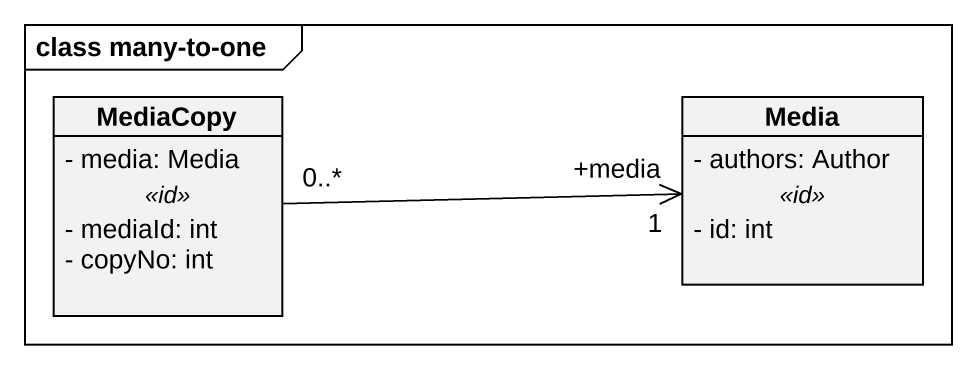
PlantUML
@startuml
mainframe class many-to-one
hide circle
hide empty members
skinparam classAttributeIconSize 0
class MediaCopy {
  - media: Media
  .. <<id>> ..
  - mediaId: int
  - copyNo: int
}
class Media {
  - authors: Author
  .. <<id>> ..
  - id: int
}
MediaCopy "0..*" -right-> "+media\n1" Media
@enduml
